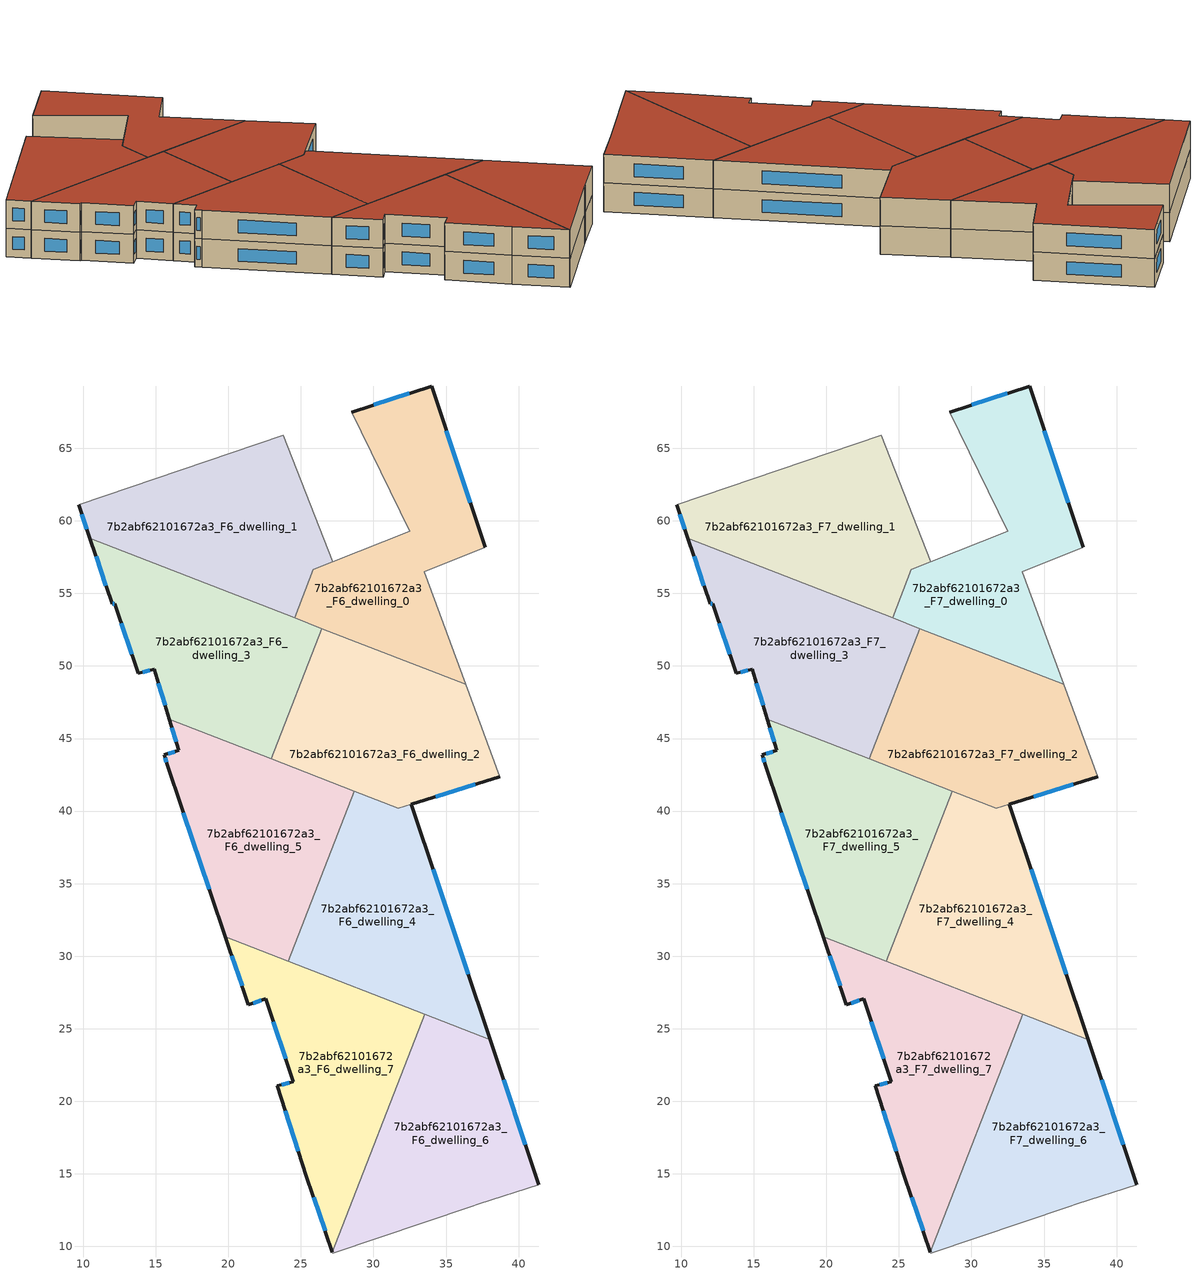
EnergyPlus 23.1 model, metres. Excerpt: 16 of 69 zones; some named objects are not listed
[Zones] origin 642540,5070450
7b2abf62101672a3_F6_dwelling_0
 floor to 7b2abf62101672a3_F5_dwelling_0 (EU_floor_Construction): 34.01,69.29 37.7,58.18 33.5,56.48 36.36,48.73 24.57,53.31 25.87,56.65 32.5,59.28 28.5,67.49 z18
 wall outside (EU_wall_Construction): 37.7,58.18 34.01,69.29 28.5,67.49 z18:21
 wall adiabatic (EU_wall_Construction): 28.5,67.49 32.5,59.28 27.2,57.19 / 36.36,48.73 33.5,56.48 37.7,58.18 z18:21
 wall to 7b2abf62101672a3_F6_dwelling_1 (EU_wall_Construction): 27.2,57.18 25.87,56.66 / 25.87,56.65 24.57,53.31 z18:21
 wall to 7b2abf62101672a3_F6_dwelling_2 (EU_wall_Construction): 26.45,52.58 36.36,48.73 z18:21
 wall to 7b2abf62101672a3_F6_dwelling_3 (EU_wall_Construction): 24.57,53.31 26.45,52.58 z18:21
 window (EU_Window_Construction): 32.48,68.79 30.02,67.99 / 36.68,61.26 35.03,66.22 z18.83:20.17
7b2abf62101672a3_F6_dwelling_1
 floor to 7b2abf62101672a3_F5_dwelling_1 (EU_floor_Construction): 23.8,65.89 27.2,57.18 25.87,56.66 24.57,53.31 10.46,58.79 9.69,61.09 z18
 wall outside (EU_wall_Construction): 9.69,61.09 10.46,58.79 z18:21
 wall adiabatic (EU_wall_Construction): 27.2,57.18 23.8,65.89 9.69,61.09 z18:21
 wall to 7b2abf62101672a3_F6_dwelling_3 (EU_wall_Construction): 10.46,58.79 24.57,53.31 z18:21
 window (EU_Window_Construction): 9.9,60.45 10.25,59.43 z18.83:20.17
7b2abf62101672a3_F6_dwelling_2
 floor to 7b2abf62101672a3_F5_dwelling_2 (EU_floor_Construction): 36.36,48.73 38.7,42.37 31.7,40.2 22.96,43.59 26.45,52.58 z18
 wall outside (EU_wall_Construction): 32.6,40.47 38.7,42.37 z18:21
 wall to 7b2abf62101672a3_F6_dwelling_3 (EU_wall_Construction): 26.45,52.58 22.96,43.59 z18:21
 wall adiabatic (EU_wall_Construction): 38.7,42.37 36.36,48.73 z18:21
 wall to 7b2abf62101672a3_F6_dwelling_5 (EU_wall_Construction): 22.96,43.59 28.69,41.36 z18:21
 wall to 7b2abf62101672a3_F6_dwelling_4 (EU_wall_Construction): 31.71,40.19 32.6,40.47 / 28.69,41.36 31.7,40.2 z18:21
 window (EU_Window_Construction): 34.29,41 37.01,41.84 z18.83:20.17
7b2abf62101672a3_F6_dwelling_3
 floor to 7b2abf62101672a3_F5_dwelling_3 (EU_floor_Construction): 26.45,52.58 22.96,43.59 15.94,46.32 14.89,49.78 13.79,49.48 12.19,54.29 11.99,54.29 10.46,58.79 z18
 wall outside (EU_wall_Construction): 10.46,58.79 11.99,54.29 12.19,54.29 13.79,49.48 14.89,49.78 15.94,46.32 z18:21
 wall to 7b2abf62101672a3_F6_dwelling_5 (EU_wall_Construction): 15.94,46.32 22.96,43.59 z18:21
 window (EU_Window_Construction): 12.63,52.96 13.34,50.81 / 12.04,54.29 12.13,54.29 / 10.89,57.54 11.56,55.53 / 15.18,48.82 15.65,47.28 / 14.09,49.57 14.58,49.7 z18.83:20.17
7b2abf62101672a3_F6_dwelling_4
 floor to 7b2abf62101672a3_F5_dwelling_4 (EU_floor_Construction): 32.6,40.47 38.04,24.25 24.14,29.65 28.69,41.37 31.71,40.19 z18
 wall outside (EU_wall_Construction): 38.04,24.25 32.6,40.47 z18:21
 wall to 7b2abf62101672a3_F6_dwelling_5 (EU_wall_Construction): 28.69,41.37 24.14,29.65 z18:21
 wall to 7b2abf62101672a3_F6_dwelling_7 (EU_wall_Construction): 24.14,29.65 33.53,26 z18:21
 wall to 7b2abf62101672a3_F6_dwelling_6 (EU_wall_Construction): 33.53,26 38.04,24.25 z18:21
 window (EU_Window_Construction): 36.53,28.74 34.1,35.98 z18.83:20.17
7b2abf62101672a3_F6_dwelling_5
 floor to 7b2abf62101672a3_F5_dwelling_5 (EU_floor_Construction): 28.69,41.37 24.14,29.65 19.8,31.34 15.79,43.18 15.58,43.88 16.59,44.18 15.94,46.32 z18
 wall outside (EU_wall_Construction): 15.94,46.32 16.59,44.18 15.58,43.88 15.79,43.18 19.8,31.34 z18:21
 wall to 7b2abf62101672a3_F6_dwelling_7 (EU_wall_Construction): 19.8,31.34 24.14,29.65 z18:21
 window (EU_Window_Construction): 16.31,44.09 15.86,43.96 / 16.12,45.73 16.41,44.77 / 16.9,39.9 18.69,34.61 / 15.64,43.68 15.73,43.37 z18.83:20.17
7b2abf62101672a3_F6_dwelling_6
 floor to 7b2abf62101672a3_F5_dwelling_6 (EU_floor_Construction): 38.04,24.25 41.4,14.25 37.29,12.95 36.69,12.75 27.18,9.55 27.16,9.62 33.53,26 z18
 wall outside (EU_wall_Construction): 41.4,14.25 38.04,24.25 z18:21
 wall adiabatic (EU_wall_Construction): 27.16,9.62 27.18,9.55 36.69,12.75 37.29,12.95 41.4,14.25 z18:21
 wall to 7b2abf62101672a3_F6_dwelling_7 (EU_wall_Construction): 33.53,26 27.16,9.62 z18:21
 window (EU_Window_Construction): 40.47,17.02 38.97,21.48 z18.83:20.17
7b2abf62101672a3_F6_dwelling_7
 floor to 7b2abf62101672a3_F5_dwelling_7 (EU_floor_Construction): 33.53,26 27.16,9.62 25.38,14.85 23.38,21.06 24.48,21.36 22.58,27.06 21.38,26.66 19.8,31.34 z18
 wall outside (EU_wall_Construction): 19.8,31.34 21.38,26.66 22.58,27.06 24.48,21.36 23.38,21.06 25.38,14.85 27.16,9.62 z18:21
 window (EU_Window_Construction): 23.11,25.48 23.96,22.94 / 21.72,26.77 22.25,26.95 / 20.24,30.04 20.95,27.96 / 25.88,13.4 26.67,11.07 / 23.94,19.34 24.83,16.57 / 24.18,21.28 23.69,21.14 z18.83:20.17
7b2abf62101672a3_F7_dwelling_0
 floor to 7b2abf62101672a3_F6_dwelling_0 (EU_floor_Construction): 34.01,69.29 37.7,58.18 33.5,56.48 36.36,48.73 24.57,53.31 25.87,56.65 32.5,59.28 28.5,67.49 z21
 wall outside (EU_wall_Construction): 37.7,58.18 34.01,69.29 28.5,67.49 z21:24
 wall adiabatic (EU_wall_Construction): 28.5,67.49 32.5,59.28 27.2,57.19 / 36.36,48.73 33.5,56.48 37.7,58.18 z21:24
 wall to 7b2abf62101672a3_F7_dwelling_1 (EU_wall_Construction): 27.2,57.18 25.87,56.66 / 25.87,56.65 24.57,53.31 z21:24
 wall to 7b2abf62101672a3_F7_dwelling_2 (EU_wall_Construction): 26.45,52.58 36.36,48.73 z21:24
 wall to 7b2abf62101672a3_F7_dwelling_3 (EU_wall_Construction): 24.57,53.31 26.45,52.58 z21:24
 window (EU_Window_Construction): 32.48,68.79 30.02,67.99 / 36.68,61.26 35.03,66.22 z21.83:23.17
 roof outside (EU_roof_Construction): 36.36,48.73 33.5,56.48 37.7,58.18 34.01,69.29 28.5,67.49 32.5,59.28 25.87,56.66 24.57,53.31 z24
7b2abf62101672a3_F7_dwelling_1
 floor to 7b2abf62101672a3_F6_dwelling_1 (EU_floor_Construction): 23.8,65.89 27.2,57.18 25.87,56.66 24.57,53.31 10.46,58.79 9.69,61.09 z21
 wall outside (EU_wall_Construction): 9.69,61.09 10.46,58.79 z21:24
 wall adiabatic (EU_wall_Construction): 27.2,57.18 23.8,65.89 9.69,61.09 z21:24
 wall to 7b2abf62101672a3_F7_dwelling_3 (EU_wall_Construction): 10.46,58.79 24.57,53.31 z21:24
 window (EU_Window_Construction): 9.9,60.45 10.25,59.43 z21.83:23.17
 roof outside (EU_roof_Construction): 24.57,53.31 25.87,56.66 27.2,57.18 23.8,65.89 9.69,61.09 10.46,58.79 z24
7b2abf62101672a3_F7_dwelling_2
 floor to 7b2abf62101672a3_F6_dwelling_2 (EU_floor_Construction): 36.36,48.73 38.7,42.37 31.7,40.2 22.96,43.59 26.45,52.58 z21
 wall outside (EU_wall_Construction): 32.6,40.47 38.7,42.37 z21:24
 wall to 7b2abf62101672a3_F7_dwelling_3 (EU_wall_Construction): 26.45,52.58 22.96,43.59 z21:24
 wall adiabatic (EU_wall_Construction): 38.7,42.37 36.36,48.73 z21:24
 wall to 7b2abf62101672a3_F7_dwelling_5 (EU_wall_Construction): 22.96,43.59 28.69,41.36 z21:24
 wall to 7b2abf62101672a3_F7_dwelling_4 (EU_wall_Construction): 31.71,40.19 32.6,40.47 / 28.69,41.36 31.7,40.2 z21:24
 window (EU_Window_Construction): 34.29,41 37.01,41.84 z21.83:23.17
 roof outside (EU_roof_Construction): 38.7,42.37 36.36,48.73 26.45,52.58 22.96,43.59 31.7,40.2 z24
7b2abf62101672a3_F7_dwelling_3
 floor to 7b2abf62101672a3_F6_dwelling_3 (EU_floor_Construction): 26.45,52.58 22.96,43.59 15.94,46.32 14.89,49.78 13.79,49.48 12.19,54.29 11.99,54.29 10.46,58.79 z21
 wall outside (EU_wall_Construction): 10.46,58.79 11.99,54.29 12.19,54.29 13.79,49.48 14.89,49.78 15.94,46.32 z21:24
 wall to 7b2abf62101672a3_F7_dwelling_5 (EU_wall_Construction): 15.94,46.32 22.96,43.59 z21:24
 window (EU_Window_Construction): 12.63,52.96 13.34,50.81 / 12.04,54.29 12.13,54.29 / 10.89,57.54 11.56,55.53 / 15.18,48.82 15.65,47.28 / 14.09,49.57 14.58,49.7 z21.83:23.17
 roof outside (EU_roof_Construction): 22.96,43.59 26.45,52.58 10.46,58.79 11.99,54.29 12.19,54.29 13.79,49.48 14.89,49.78 15.94,46.32 z24
7b2abf62101672a3_F7_dwelling_4
 floor to 7b2abf62101672a3_F6_dwelling_4 (EU_floor_Construction): 32.6,40.47 38.04,24.25 24.14,29.65 28.69,41.37 31.71,40.19 z21
 wall outside (EU_wall_Construction): 38.04,24.25 32.6,40.47 z21:24
 wall to 7b2abf62101672a3_F7_dwelling_5 (EU_wall_Construction): 28.69,41.37 24.14,29.65 z21:24
 wall to 7b2abf62101672a3_F7_dwelling_7 (EU_wall_Construction): 24.14,29.65 33.53,26 z21:24
 wall to 7b2abf62101672a3_F7_dwelling_6 (EU_wall_Construction): 33.53,26 38.04,24.25 z21:24
 window (EU_Window_Construction): 36.53,28.74 34.1,35.98 z21.83:23.17
 roof outside (EU_roof_Construction): 38.04,24.25 32.6,40.47 31.71,40.19 28.69,41.37 24.14,29.65 z24
7b2abf62101672a3_F7_dwelling_5
 floor to 7b2abf62101672a3_F6_dwelling_5 (EU_floor_Construction): 28.69,41.37 24.14,29.65 19.8,31.34 15.79,43.18 15.58,43.88 16.59,44.18 15.94,46.32 z21
 wall outside (EU_wall_Construction): 15.94,46.32 16.59,44.18 15.58,43.88 15.79,43.18 19.8,31.34 z21:24
 wall to 7b2abf62101672a3_F7_dwelling_7 (EU_wall_Construction): 19.8,31.34 24.14,29.65 z21:24
 window (EU_Window_Construction): 16.31,44.09 15.86,43.96 / 16.12,45.73 16.41,44.77 / 16.9,39.9 18.69,34.61 / 15.64,43.68 15.73,43.37 z21.83:23.17
 roof outside (EU_roof_Construction): 24.14,29.65 28.69,41.37 15.94,46.32 16.59,44.18 15.58,43.88 15.79,43.18 19.8,31.34 z24
7b2abf62101672a3_F7_dwelling_6
 floor to 7b2abf62101672a3_F6_dwelling_6 (EU_floor_Construction): 38.04,24.25 41.4,14.25 37.29,12.95 36.69,12.75 27.18,9.55 27.16,9.62 33.53,26 z21
 wall outside (EU_wall_Construction): 41.4,14.25 38.04,24.25 z21:24
 wall adiabatic (EU_wall_Construction): 27.16,9.62 27.18,9.55 36.69,12.75 37.29,12.95 41.4,14.25 z21:24
 wall to 7b2abf62101672a3_F7_dwelling_7 (EU_wall_Construction): 33.53,26 27.16,9.62 z21:24
 window (EU_Window_Construction): 40.47,17.02 38.97,21.48 z21.83:23.17
 roof outside (EU_roof_Construction): 41.4,14.25 38.04,24.25 33.53,26 27.16,9.62 27.18,9.55 36.69,12.75 37.29,12.95 z24
7b2abf62101672a3_F7_dwelling_7
 floor to 7b2abf62101672a3_F6_dwelling_7 (EU_floor_Construction): 33.53,26 27.16,9.62 25.38,14.85 23.38,21.06 24.48,21.36 22.58,27.06 21.38,26.66 19.8,31.34 z21
 wall outside (EU_wall_Construction): 19.8,31.34 21.38,26.66 22.58,27.06 24.48,21.36 23.38,21.06 25.38,14.85 27.16,9.62 z21:24
 window (EU_Window_Construction): 23.11,25.48 23.96,22.94 / 21.72,26.77 22.25,26.95 / 20.24,30.04 20.95,27.96 / 25.88,13.4 26.67,11.07 / 23.94,19.34 24.83,16.57 / 24.18,21.28 23.69,21.14 z21.83:23.17
 roof outside (EU_roof_Construction): 27.16,9.62 33.53,26 19.8,31.34 21.38,26.66 22.58,27.06 24.48,21.36 23.38,21.06 25.38,14.85 z24
[Building]
EU S2 Campaign: North Axis=0; Terrain=City; Solar Distribution=FullExterior
[Site:Location]
Lyon-Bron: Latitude=45.75; Longitude=5; Time Zone=1; Elevation=198
[SizingPeriod:WeatherFileDays]
AnnualSizingPeriod: Begin Month=1; Begin Day of Month=1; End Month=12; End Day of Month=31; Day of Week for Start Day=Monday; Use Weather File Daylight Saving Period=No; Use Weather File Rain and Snow Indicators=No
[MATERIAL]
EU_InternalMass_Material: Roughness=MediumRough; Thickness=0.1; Conductivity=1; Density=1800; Specific Heat=900; Thermal Absorptance=0.9; Solar Absorptance=0.7; Visible Absorptance=0.7
[MATERIAL:NOMASS] Roughness=MediumRough; Thermal Absorptance=0.9; Solar Absorptance=0.7; Visible Absorptance=0.7
Name | Thermal Resistance
EU_wall_NoMass | 1.97775
EU_roof_NoMass | 1.81626
EU_floor_NoMass | 1.84812
[WINDOWMATERIAL:SIMPLEGLAZINGSYSTEM]
EU_Window_SimpleGlazing: UFactor=3.27502; Solar Heat Gain Coefficient=0.76; Visible Transmittance=0.76
[CONSTRUCTION]
EU_wall_Construction: EU_wall_NoMass
EU_roof_Construction: EU_roof_NoMass
EU_floor_Construction: EU_floor_NoMass
EU_InternalMass_Construction: EU_InternalMass_Material
EU_Window_Construction: EU_Window_SimpleGlazing
[ZONE] Type=1; Multiplier=1; Ceiling Height=autocalculate; Floor Area=autocalculate; Part of Total Floor Area=Yes
Name | Volume
7b2abf62101672a3_F6_dwelling_0; 7b2abf62101672a3_F7_dwelling_0 | 367.21
7b2abf62101672a3_F6_dwelling_1; 7b2abf62101672a3_F7_dwelling_1 | 362.582
7b2abf62101672a3_F6_dwelling_2; 7b2abf62101672a3_F7_dwelling_2 | 363.835
7b2abf62101672a3_F6_dwelling_3; 7b2abf62101672a3_F7_dwelling_3 | 364.903
7b2abf62101672a3_F6_dwelling_4; 7b2abf62101672a3_F7_dwelling_4 | 365.985
7b2abf62101672a3_F6_dwelling_5; 7b2abf62101672a3_F7_dwelling_5 | 364.922
7b2abf62101672a3_F6_dwelling_6; 7b2abf62101672a3_F7_dwelling_6 | 364.901
7b2abf62101672a3_F6_dwelling_7; 7b2abf62101672a3_F7_dwelling_7 | 364.947
[INTERNALMASS] Construction=EU_InternalMass_Construction
Name | Zone or ZoneList | Surface Area
7b2abf62101672a3_F6_dwelling_0_EU_InternalMass | 7b2abf62101672a3_F6_dwelling_0 | 122.421
7b2abf62101672a3_F6_dwelling_1_EU_InternalMass | 7b2abf62101672a3_F6_dwelling_1 | 120.86
7b2abf62101672a3_F6_dwelling_2_EU_InternalMass | 7b2abf62101672a3_F6_dwelling_2 | 121.286
7b2abf62101672a3_F6_dwelling_3_EU_InternalMass | 7b2abf62101672a3_F6_dwelling_3 | 121.634
7b2abf62101672a3_F6_dwelling_4_EU_InternalMass | 7b2abf62101672a3_F6_dwelling_4 | 121.998
7b2abf62101672a3_F6_dwelling_5_EU_InternalMass | 7b2abf62101672a3_F6_dwelling_5 | 121.64
7b2abf62101672a3_F6_dwelling_6_EU_InternalMass | 7b2abf62101672a3_F6_dwelling_6 | 121.634
7b2abf62101672a3_F6_dwelling_7_EU_InternalMass | 7b2abf62101672a3_F6_dwelling_7 | 121.649
7b2abf62101672a3_F7_dwelling_0_EU_InternalMass | 7b2abf62101672a3_F7_dwelling_0 | 122.421
7b2abf62101672a3_F7_dwelling_1_EU_InternalMass | 7b2abf62101672a3_F7_dwelling_1 | 120.86
7b2abf62101672a3_F7_dwelling_2_EU_InternalMass | 7b2abf62101672a3_F7_dwelling_2 | 121.286
7b2abf62101672a3_F7_dwelling_3_EU_InternalMass | 7b2abf62101672a3_F7_dwelling_3 | 121.634
7b2abf62101672a3_F7_dwelling_4_EU_InternalMass | 7b2abf62101672a3_F7_dwelling_4 | 121.998
7b2abf62101672a3_F7_dwelling_5_EU_InternalMass | 7b2abf62101672a3_F7_dwelling_5 | 121.64
7b2abf62101672a3_F7_dwelling_6_EU_InternalMass | 7b2abf62101672a3_F7_dwelling_6 | 121.634
7b2abf62101672a3_F7_dwelling_7_EU_InternalMass | 7b2abf62101672a3_F7_dwelling_7 | 121.649
[OTHEREQUIPMENT] Fuel Type=Electricity; Design Level Calculation Method=Watts/Area; Power per Zone Floor Area=1; Fraction Latent=0; Fraction Radiant=0; Fraction Lost=0; Carbon Dioxide Generation Rate=0; EndUse Subcategory=EU_Step8_InternalGains
Name | Zone or ZoneList or Space or SpaceList | Schedule
EU_Step8_InternalGain_7b2abf62101672a3_F6_dwelling_0_f000 | 7b2abf62101672a3_F6_dwelling_0 | EU_Step8_GainSchedule_7b2abf62101672a3_F6_dwelling_0_f000
EU_Step8_InternalGain_7b2abf62101672a3_F6_dwelling_1_f000 | 7b2abf62101672a3_F6_dwelling_1 | EU_Step8_GainSchedule_7b2abf62101672a3_F6_dwelling_1_f000
EU_Step8_InternalGain_7b2abf62101672a3_F6_dwelling_2_f000 | 7b2abf62101672a3_F6_dwelling_2 | EU_Step8_GainSchedule_7b2abf62101672a3_F6_dwelling_2_f000
EU_Step8_InternalGain_7b2abf62101672a3_F6_dwelling_3_f000 | 7b2abf62101672a3_F6_dwelling_3 | EU_Step8_GainSchedule_7b2abf62101672a3_F6_dwelling_3_f000
EU_Step8_InternalGain_7b2abf62101672a3_F6_dwelling_4_f000 | 7b2abf62101672a3_F6_dwelling_4 | EU_Step8_GainSchedule_7b2abf62101672a3_F6_dwelling_4_f000
EU_Step8_InternalGain_7b2abf62101672a3_F6_dwelling_5_f000 | 7b2abf62101672a3_F6_dwelling_5 | EU_Step8_GainSchedule_7b2abf62101672a3_F6_dwelling_5_f000
EU_Step8_InternalGain_7b2abf62101672a3_F6_dwelling_6_f000 | 7b2abf62101672a3_F6_dwelling_6 | EU_Step8_GainSchedule_7b2abf62101672a3_F6_dwelling_6_f000
EU_Step8_InternalGain_7b2abf62101672a3_F6_dwelling_7_f000 | 7b2abf62101672a3_F6_dwelling_7 | EU_Step8_GainSchedule_7b2abf62101672a3_F6_dwelling_7_f000
EU_Step8_InternalGain_7b2abf62101672a3_F7_dwelling_0_f000 | 7b2abf62101672a3_F7_dwelling_0 | EU_Step8_GainSchedule_7b2abf62101672a3_F7_dwelling_0_f000
EU_Step8_InternalGain_7b2abf62101672a3_F7_dwelling_1_f000 | 7b2abf62101672a3_F7_dwelling_1 | EU_Step8_GainSchedule_7b2abf62101672a3_F7_dwelling_1_f000
EU_Step8_InternalGain_7b2abf62101672a3_F7_dwelling_2_f000 | 7b2abf62101672a3_F7_dwelling_2 | EU_Step8_GainSchedule_7b2abf62101672a3_F7_dwelling_2_f000
EU_Step8_InternalGain_7b2abf62101672a3_F7_dwelling_3_f000 | 7b2abf62101672a3_F7_dwelling_3 | EU_Step8_GainSchedule_7b2abf62101672a3_F7_dwelling_3_f000
EU_Step8_InternalGain_7b2abf62101672a3_F7_dwelling_4_f000 | 7b2abf62101672a3_F7_dwelling_4 | EU_Step8_GainSchedule_7b2abf62101672a3_F7_dwelling_4_f000
EU_Step8_InternalGain_7b2abf62101672a3_F7_dwelling_5_f000 | 7b2abf62101672a3_F7_dwelling_5 | EU_Step8_GainSchedule_7b2abf62101672a3_F7_dwelling_5_f000
EU_Step8_InternalGain_7b2abf62101672a3_F7_dwelling_6_f000 | 7b2abf62101672a3_F7_dwelling_6 | EU_Step8_GainSchedule_7b2abf62101672a3_F7_dwelling_6_f000
EU_Step8_InternalGain_7b2abf62101672a3_F7_dwelling_7_f000 | 7b2abf62101672a3_F7_dwelling_7 | EU_Step8_GainSchedule_7b2abf62101672a3_F7_dwelling_7_f000
[ZONEVENTILATION:DESIGNFLOWRATE] Schedule=EU_AlwaysOn; Design Flow Rate Calculation Method=AirChanges/Hour; Air Changes per Hour=0.759424; Ventilation Type=Natural; Fan Pressure Rise=0; Fan Total Efficiency=1; Constant Term Coefficient=1; Temperature Term Coefficient=0; Velocity Term Coefficient=0; Velocity Squared Term Coefficient=0; Minimum Indoor Temperature=-100; Maximum Indoor Temperature=100; Delta Temperature=-100; Minimum Outdoor Temperature=-100; Maximum Outdoor Temperature=100; Maximum Wind Speed=40
Name | Zone or ZoneList or Space or SpaceList
EU_ConstantAir_7b2abf62101672a3_F6_dwelling_0 | 7b2abf62101672a3_F6_dwelling_0
EU_ConstantAir_7b2abf62101672a3_F6_dwelling_1 | 7b2abf62101672a3_F6_dwelling_1
EU_ConstantAir_7b2abf62101672a3_F6_dwelling_2 | 7b2abf62101672a3_F6_dwelling_2
EU_ConstantAir_7b2abf62101672a3_F6_dwelling_3 | 7b2abf62101672a3_F6_dwelling_3
EU_ConstantAir_7b2abf62101672a3_F6_dwelling_4 | 7b2abf62101672a3_F6_dwelling_4
EU_ConstantAir_7b2abf62101672a3_F6_dwelling_5 | 7b2abf62101672a3_F6_dwelling_5
EU_ConstantAir_7b2abf62101672a3_F6_dwelling_6 | 7b2abf62101672a3_F6_dwelling_6
EU_ConstantAir_7b2abf62101672a3_F6_dwelling_7 | 7b2abf62101672a3_F6_dwelling_7
EU_ConstantAir_7b2abf62101672a3_F7_dwelling_0 | 7b2abf62101672a3_F7_dwelling_0
EU_ConstantAir_7b2abf62101672a3_F7_dwelling_1 | 7b2abf62101672a3_F7_dwelling_1
EU_ConstantAir_7b2abf62101672a3_F7_dwelling_2 | 7b2abf62101672a3_F7_dwelling_2
EU_ConstantAir_7b2abf62101672a3_F7_dwelling_3 | 7b2abf62101672a3_F7_dwelling_3
EU_ConstantAir_7b2abf62101672a3_F7_dwelling_4 | 7b2abf62101672a3_F7_dwelling_4
EU_ConstantAir_7b2abf62101672a3_F7_dwelling_5 | 7b2abf62101672a3_F7_dwelling_5
EU_ConstantAir_7b2abf62101672a3_F7_dwelling_6 | 7b2abf62101672a3_F7_dwelling_6
EU_ConstantAir_7b2abf62101672a3_F7_dwelling_7 | 7b2abf62101672a3_F7_dwelling_7
[HVACTEMPLATE:ZONE:IDEALLOADSAIRSYSTEM] System Availability Schedule=EU_AlwaysOn; Maximum Heating Supply Air Temperature=50; Minimum Cooling Supply Air Temperature=13; Maximum Heating Supply Air Humidity Ratio=0.0156; Minimum Cooling Supply Air Humidity Ratio=0.0077; Heating Limit=NoLimit; Cooling Limit=NoLimit; Heating Availability Schedule=EU_AlwaysOn; Cooling Availability Schedule=EU_CoolingOff; Dehumidification Control Type=ConstantSensibleHeatRatio; Cooling Sensible Heat Ratio=0.7; Dehumidification Setpoint=60; Humidification Control Type=None; Humidification Setpoint=30; Outdoor Air Method=None; Outdoor Air Flow Rate per Person=0.00944; Outdoor Air Flow Rate per Zone Floor Area=0; Outdoor Air Flow Rate per Zone=0; Demand Controlled Ventilation Type=None; Outdoor Air Economizer Type=NoEconomizer; Heat Recovery Type=None; Sensible Heat Recovery Effectiveness=0.7; Latent Heat Recovery Effectiveness=0.65
Name | Template Thermostat
7b2abf62101672a3_F6_dwelling_0 | EU_HeatOnly_7b2abf62101672a3_F6_dwelling_0
7b2abf62101672a3_F6_dwelling_1 | EU_HeatOnly_7b2abf62101672a3_F6_dwelling_1
7b2abf62101672a3_F6_dwelling_2 | EU_HeatOnly_7b2abf62101672a3_F6_dwelling_2
7b2abf62101672a3_F6_dwelling_3 | EU_HeatOnly_7b2abf62101672a3_F6_dwelling_3
7b2abf62101672a3_F6_dwelling_4 | EU_HeatOnly_7b2abf62101672a3_F6_dwelling_4
7b2abf62101672a3_F6_dwelling_5 | EU_HeatOnly_7b2abf62101672a3_F6_dwelling_5
7b2abf62101672a3_F6_dwelling_6 | EU_HeatOnly_7b2abf62101672a3_F6_dwelling_6
7b2abf62101672a3_F6_dwelling_7 | EU_HeatOnly_7b2abf62101672a3_F6_dwelling_7
7b2abf62101672a3_F7_dwelling_0 | EU_HeatOnly_7b2abf62101672a3_F7_dwelling_0
7b2abf62101672a3_F7_dwelling_1 | EU_HeatOnly_7b2abf62101672a3_F7_dwelling_1
7b2abf62101672a3_F7_dwelling_2 | EU_HeatOnly_7b2abf62101672a3_F7_dwelling_2
7b2abf62101672a3_F7_dwelling_3 | EU_HeatOnly_7b2abf62101672a3_F7_dwelling_3
7b2abf62101672a3_F7_dwelling_4 | EU_HeatOnly_7b2abf62101672a3_F7_dwelling_4
7b2abf62101672a3_F7_dwelling_5 | EU_HeatOnly_7b2abf62101672a3_F7_dwelling_5
7b2abf62101672a3_F7_dwelling_6 | EU_HeatOnly_7b2abf62101672a3_F7_dwelling_6
7b2abf62101672a3_F7_dwelling_7 | EU_HeatOnly_7b2abf62101672a3_F7_dwelling_7
[SIZING:ZONE] Zone Cooling Design Supply Air Temperature Input Method=SupplyAirTemperature; Zone Cooling Design Supply Air Temperature=13; Zone Heating Design Supply Air Temperature Input Method=SupplyAirTemperature; Zone Heating Design Supply Air Temperature=50; Zone Cooling Design Supply Air Humidity Ratio=0.008; Zone Heating Design Supply Air Humidity Ratio=0.008; Cooling Design Air Flow Method=DesignDay; Cooling Design Air Flow Rate=0; Cooling Minimum Air Flow per Zone Floor Area=0.000762; Cooling Minimum Air Flow=0; Cooling Minimum Air Flow Fraction=0.2; Heating Design Air Flow Method=DesignDay; Heating Design Air Flow Rate=0; Heating Maximum Air Flow per Zone Floor Area=0.002032; Heating Maximum Air Flow=0.141576; Heating Maximum Air Flow Fraction=0.3; Account for Dedicated Outdoor Air System=No; Dedicated Outdoor Air System Control Strategy=NeutralSupplyAir; Dedicated Outdoor Air Low Setpoint Temperature for Design=autosize; Dedicated Outdoor Air High Setpoint Temperature for Design=autosize; Zone Load Sizing Method=Sensible Load Only No Latent Load; Zone Latent Cooling Design Supply Air Humidity Ratio Input Method=HumidityRatioDifference; Zone Cooling Design Supply Air Humidity Ratio Difference=0.005; Zone Latent Heating Design Supply Air Humidity Ratio Input Method=HumidityRatioDifference; Zone Humidification Design Supply Air Humidity Ratio Difference=0.005
7b2abf62101672a3_F6_dwelling_0; 7b2abf62101672a3_F6_dwelling_1; 7b2abf62101672a3_F6_dwelling_2; 7b2abf62101672a3_F6_dwelling_3; 7b2abf62101672a3_F6_dwelling_4; 7b2abf62101672a3_F6_dwelling_5; 7b2abf62101672a3_F6_dwelling_6; 7b2abf62101672a3_F6_dwelling_7; 7b2abf62101672a3_F7_dwelling_0; 7b2abf62101672a3_F7_dwelling_1; 7b2abf62101672a3_F7_dwelling_2; 7b2abf62101672a3_F7_dwelling_3; 7b2abf62101672a3_F7_dwelling_4; 7b2abf62101672a3_F7_dwelling_5; 7b2abf62101672a3_F7_dwelling_6; 7b2abf62101672a3_F7_dwelling_7
[SCHEDULE:CONSTANT]
Name | Hourly Value
EU_AlwaysOn | 1
EU_CoolingOff | 0
[SCHEDULE:FILE] Column Number=1; Rows to Skip at Top=0; Number of Hours of Data=8760; Column Separator=Comma; Interpolate to Timestep=No; Minutes per Item=60; Adjust Schedule for Daylight Savings=Yes
Name | File
EU_Step8_GainSchedule_7b2abf62101672a3_F6_dwelling_0_f000 | ../../schedules/7b2abf62101672a3/7b2abf62101672a3_F6_dwelling_0_f000_gain.csv
EU_Step8_GainSchedule_7b2abf62101672a3_F6_dwelling_1_f000 | ../../schedules/7b2abf62101672a3/7b2abf62101672a3_F6_dwelling_1_f000_gain.csv
EU_Step8_GainSchedule_7b2abf62101672a3_F6_dwelling_2_f000 | ../../schedules/7b2abf62101672a3/7b2abf62101672a3_F6_dwelling_2_f000_gain.csv
EU_Step8_GainSchedule_7b2abf62101672a3_F6_dwelling_3_f000 | ../../schedules/7b2abf62101672a3/7b2abf62101672a3_F6_dwelling_3_f000_gain.csv
EU_Step8_GainSchedule_7b2abf62101672a3_F6_dwelling_4_f000 | ../../schedules/7b2abf62101672a3/7b2abf62101672a3_F6_dwelling_4_f000_gain.csv
EU_Step8_GainSchedule_7b2abf62101672a3_F6_dwelling_5_f000 | ../../schedules/7b2abf62101672a3/7b2abf62101672a3_F6_dwelling_5_f000_gain.csv
EU_Step8_GainSchedule_7b2abf62101672a3_F6_dwelling_6_f000 | ../../schedules/7b2abf62101672a3/7b2abf62101672a3_F6_dwelling_6_f000_gain.csv
EU_Step8_GainSchedule_7b2abf62101672a3_F6_dwelling_7_f000 | ../../schedules/7b2abf62101672a3/7b2abf62101672a3_F6_dwelling_7_f000_gain.csv
EU_Step8_GainSchedule_7b2abf62101672a3_F7_dwelling_0_f000 | ../../schedules/7b2abf62101672a3/7b2abf62101672a3_F7_dwelling_0_f000_gain.csv
EU_Step8_GainSchedule_7b2abf62101672a3_F7_dwelling_1_f000 | ../../schedules/7b2abf62101672a3/7b2abf62101672a3_F7_dwelling_1_f000_gain.csv
EU_Step8_GainSchedule_7b2abf62101672a3_F7_dwelling_2_f000 | ../../schedules/7b2abf62101672a3/7b2abf62101672a3_F7_dwelling_2_f000_gain.csv
EU_Step8_GainSchedule_7b2abf62101672a3_F7_dwelling_3_f000 | ../../schedules/7b2abf62101672a3/7b2abf62101672a3_F7_dwelling_3_f000_gain.csv
EU_Step8_GainSchedule_7b2abf62101672a3_F7_dwelling_4_f000 | ../../schedules/7b2abf62101672a3/7b2abf62101672a3_F7_dwelling_4_f000_gain.csv
EU_Step8_GainSchedule_7b2abf62101672a3_F7_dwelling_5_f000 | ../../schedules/7b2abf62101672a3/7b2abf62101672a3_F7_dwelling_5_f000_gain.csv
EU_Step8_GainSchedule_7b2abf62101672a3_F7_dwelling_6_f000 | ../../schedules/7b2abf62101672a3/7b2abf62101672a3_F7_dwelling_6_f000_gain.csv
EU_Step8_GainSchedule_7b2abf62101672a3_F7_dwelling_7_f000 | ../../schedules/7b2abf62101672a3/7b2abf62101672a3_F7_dwelling_7_f000_gain.csv
